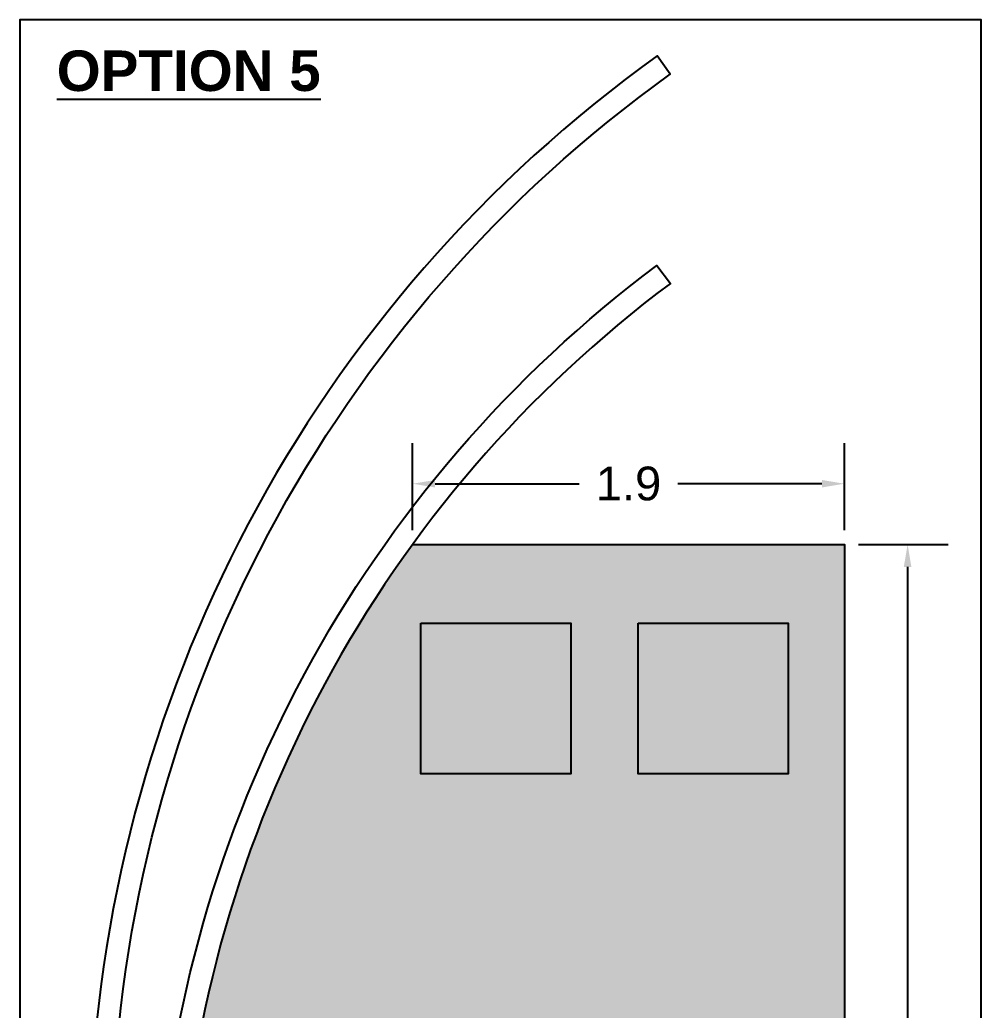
# Model space of a CAD drawing. Header units: metres. Extents: x 6 to 601, y -20 to 118.
# Drawn here: x 51.551 to 55.824, y 94.638 to 99.04 of the extents above; entities that cross this region are included whole.
import ezdxf

# ---------------------------------------------------------------- set-up
doc = ezdxf.new("R2010")
doc.units = ezdxf.units.M
doc.header["$MEASUREMENT"] = 0
doc.layers.add('ProfileEdges', color=7, linetype='Continuous')
doc.styles.add('AR', font='arial.ttf')
doc.styles.get("Standard").update_dxf_attribs({"font": 'arial.ttf'})
doc.dimstyles.get("Standard").update_dxf_attribs({"dimtxt": 0.18, "dimasz": 0.18, "dimexe": 0.18, "dimexo": 0.0625, "dimgap": 0.09, "dimtad": 0, "dimdec": 4, "dimzin": 0, "dimdsep": 46, "dimtxsty": 'Standard', "dimcen": 0.09, "dimadec": 0, "dimazin": 0, "dimtfac": 1, "dimtdec": 4, "dimtofl": 0, "dimtmove": 0, "dimatfit": 3, "dimfxl": 1, "dimtolj": 1, "dimtzin": 0, "dimarcsym": 0})

# ---------------------------------------------------------------- blocks, each defined once
blk = doc.blocks.new('*D1112')
at = {"color": 0, "lineweight": -2, "transparency": 16777216}
for p, q in [((55.2783, 96.7086), (55.6768, 96.7086)), ((55.4968, 96.6086), (55.4968, 93.788)), ((55.4968, 91.2078), (55.4968, 93.335)), ((55.2783, 91.1078), (55.6768, 91.1078))]:
    blk.add_line(p, q, dxfattribs=at)
at = {"color": 0, "transparency": 16777216}
for points in [[(55.4801, 96.6086), (55.5135, 96.6086), (55.4968, 96.7086)], [(55.4801, 91.2078), (55.5135, 91.2078), (55.4968, 91.1078)]]:
    blk.add_solid(points, dxfattribs=at)
at = {"layer": 'Defpoints', "color": 0, "transparency": 16777216}
for p in [(55.2158, 96.7086), (55.2158, 91.1078), (55.4968, 91.1078)]:
    blk.add_point(p, dxfattribs=at)
at = {"color": 0, "transparency": 16777216, "insert": (55.4968, 93.5615), "char_height": 0.15, "attachment_point": 5, "rotation": 90}
blk.add_mtext('\\A1;5.6', dxfattribs=at)
blk = doc.blocks.new('*D1114')
at = {"color": 0, "lineweight": -2, "transparency": 16777216}
for p, q in [((53.2968, 96.7711), (53.2968, 97.1581)), ((55.2158, 96.7711), (55.2158, 97.1581)), ((53.3968, 96.9781), (54.0367, 96.9781)), ((55.1158, 96.9781), (54.4759, 96.9781))]:
    blk.add_line(p, q, dxfattribs=at)
at = {"color": 0, "transparency": 16777216}
for points in [[(53.3968, 96.9947), (53.3968, 96.9614), (53.2968, 96.9781)], [(55.1158, 96.9947), (55.1158, 96.9614), (55.2158, 96.9781)]]:
    blk.add_solid(points, dxfattribs=at)
at = {"layer": 'Defpoints', "color": 0, "transparency": 16777216}
for p in [(55.2158, 96.9781), (53.2968, 96.7086), (55.2158, 96.7086)]:
    blk.add_point(p, dxfattribs=at)
at = {"color": 0, "transparency": 16777216, "insert": (54.2563, 96.9781), "char_height": 0.15, "attachment_point": 5}
blk.add_mtext('\\A1;1.9', dxfattribs=at)
blk = doc.blocks.new('logo')
at = {"true_color": 0xffffff, "transparency": 33554661}
h = blk.add_hatch(color=7, dxfattribs=at)
h.dxf.hatch_style = 1
h.paths.add_polyline_path([(118.2326, 83.0603), (117.5663, 83.0603), (117.5663, 82.3899), (118.2326, 82.3899)])
blk.add_lwpolyline([(117.5663, 83.0603), (118.2326, 83.0603), (118.2326, 82.3899), (117.5663, 82.3899)], close=True)

msp = doc.modelspace()

# ---------------------------------------------------------------- hatches: boundary and pattern name
at = {"lineweight": 0, "true_color": 0xcd6928, "transparency": 33554534}
h = msp.add_hatch(color=32, dxfattribs=at)
h.dxf.hatch_style = 1
h.paths.add_polyline_path([(55.2158, 96.7086), (53.2968, 96.7086, 0.143152), (52.2628, 93.83), (52.2628, 91.1085), (55.2158, 91.108)])

# ---------------------------------------------------------------- linework, layer by layer
for points in [[(51.9628, 91.708), (51.9628, 94.1286, -0.234388), (54.442, 98.7984), (54.3837, 98.8797, 0.234515), (51.8628, 94.1286), (51.8628, 91.708)], [(52.2628, 93.83), (52.2628, 91.1086), (52.1628, 91.1086), (52.1628, 91.708), (52.1628, 93.8286, -0.221146), (54.3829, 97.9486), (54.4428, 97.8685, 0.220805), (52.2628, 93.8286)]]:
    msp.add_lwpolyline(points, format="xyb")
at = {"layer": 'Defpoints'}
msp.add_lwpolyline([(55.824, 90.2355), (55.824, 99.0402), (51.5507, 99.0402), (51.5507, 90.2355)], close=True, dxfattribs=at)
at = {"layer": 'ProfileEdges', "color": 32, "true_color": 0xcd6928}
msp.add_lwpolyline([(53.2968, 96.7086), (55.2158, 96.7086), (55.2158, 91.1078)], dxfattribs=at)

# ---------------------------------------------------------------- block references
for p in [(-64.2332, 13.2982), (-63.2668, 13.2982)]:
    msp.add_blockref('logo', p)

# ---------------------------------------------------------------- texts
at = {"layer": 'ProfileEdges', "insert": (51.7147, 98.9038), "char_height": 0.18, "attachment_point": 1, "style": 'AR'}
msp.add_mtext_dynamic_manual_height_columns('{\\fArial|b1|i0|c0|p34;\\LOPTION 5}', width=8.967784, gutter_width=1, heights=[0], dxfattribs=at)

# ---------------------------------------------------------------- dimensions: what is measured, and where the dimension line sits
at = {"color": 251, "true_color": 0x636466}
dim = msp.add_aligned_dim(p1=(53.2968, 96.7086), p2=(55.2158, 96.7086), distance=0.2695, dimstyle='Standard', override={"dimtxt": 0.15, "dimasz": 0.1, "dimdec": 1, "dimtdec": 1}, dxfattribs=at)
dim.commit()
dim.dimension.update_dxf_attribs({"geometry": '*D1114', "text_midpoint": (54.2563, 96.9781)})
dim = msp.add_linear_dim(base=(55.4968, 91.1078), p1=(55.2158, 96.7086), p2=(55.2158, 91.1078), angle=270, dimstyle='Standard', override={"dimtxt": 0.15, "dimasz": 0.1, "dimdec": 1, "dimtdec": 1}, dxfattribs=at)
dim.commit()
dim.dimension.update_dxf_attribs({"geometry": '*D1112', "text_midpoint": (55.4968, 93.5615), "dimtype": 161})

doc.saveas('drawing.dxf')
